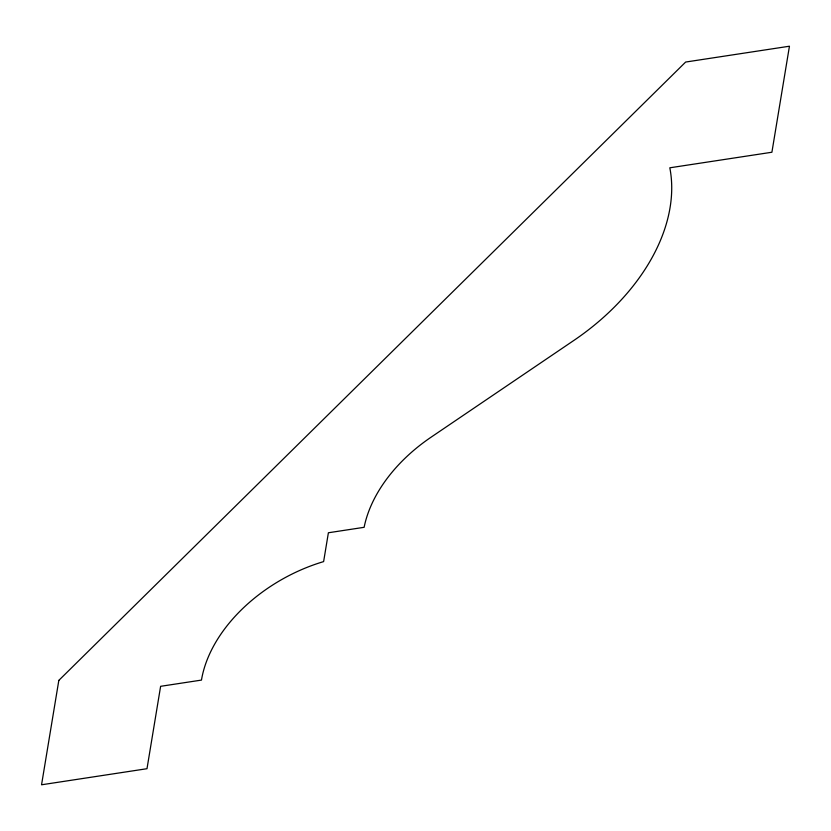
<?xml version="1.0" encoding="UTF-8"?>
<svg xmlns="http://www.w3.org/2000/svg" width="831" height="831" viewBox="0 0 831 831"><rect width="100%" height="100%" fill="white"/><g stroke="black" fill="none" stroke-linecap="round" stroke-linejoin="round"><path stroke-width="1.25" d="M58.824 680.392L41.55 784.786L146.994 768.706L160.622 686.313L201.466 680.09A139.078 94.495 -28.3 0 1 323.623 561.6L328.39 532.764L364.123 527.311A140.584 95.523 -28.3 0 1 431.05 437.21L573.857 340.44A200.406 136.17 -28.3 0 0 669.817 167.8L771.906 152.239L789.45 46.214L685.648 62.045L58.824 680.392"/></g></svg>
